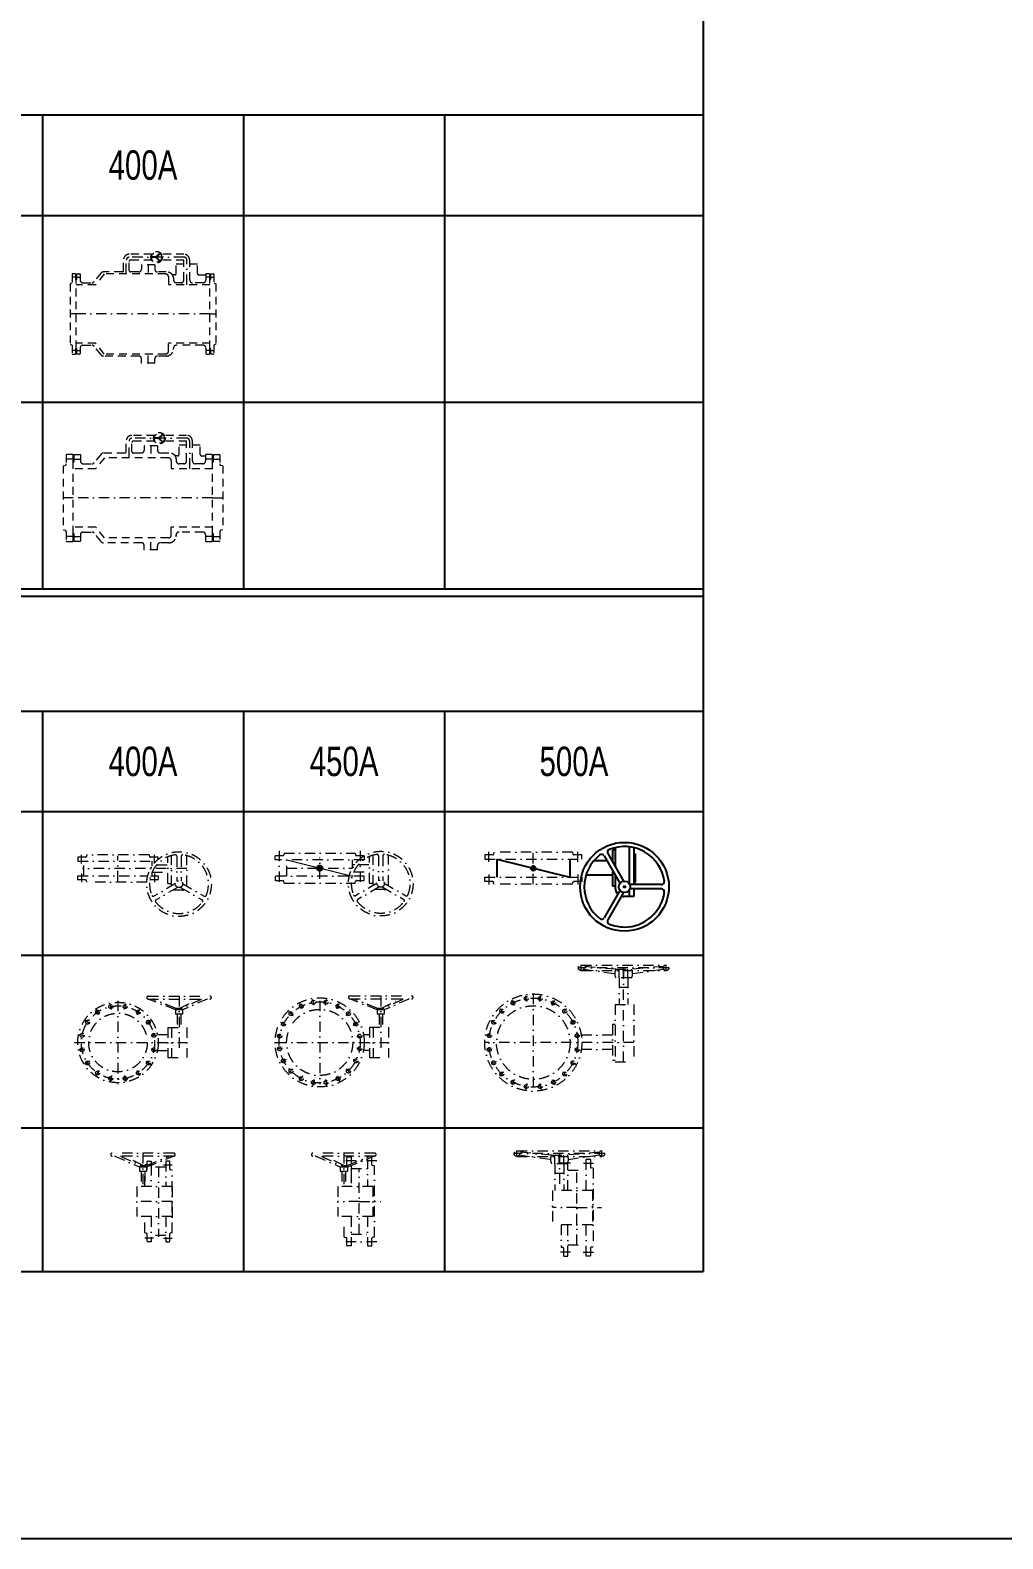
# Model space of a CAD drawing. Extents: x 0 to 60630, y 0 to 46389.
# Drawn here: x 20259 to 27030, y 0 to 10500 of the extents above; entities that cross this region are included whole.
import ezdxf
from ezdxf.enums import TextEntityAlignment as Align

# ---------------------------------------------------------------- set-up
doc = ezdxf.new("R2010")
doc.units = 0
doc.header["$LTSCALE"] = 30
doc.header["$MEASUREMENT"] = 0
doc.linetypes.add('DGN Style 2', pattern=[3, 1.8, -1.2])
doc.linetypes.add('DGN Style 4', pattern=[4.8, 2.4, -1.2, 0, -1.2])
for name, color, linetype, lineweight in [('L(c)', 1, 'DGN Style 4', 5), ('L(hid)', 2, 'DGN Style 2', 5), ('L(line)', 7, 'Continuous', 5), ('L(txt)', 2, 'Continuous', 13)]:
    doc.layers.add(name, color=color, linetype=linetype, lineweight=lineweight)
doc.styles.add('Style-ENGINEERING', font='ENGINEERING.shx')

# ---------------------------------------------------------------- blocks, each defined once
blk = doc.blocks.new('*U79')
for p, q in [((-136, 256), (-136, 329)), ((60, 369), (-96, 369)), ((-96, 256), (-96, 319)), ((60, 329), (-86, 329)), ((88, 351), (60, 351)), ((88, 346), (60, 346)), ((92, 353), (116, 377)), ((92, 345), (116, 321)), ((98, 352), (119, 373)), ((98, 345), (119, 324)), ((285, 369), (129, 369)), ((285, 329), (129, 329)), ((285, 191), (285, 329)), ((325, 191), (325, 329)), ((-494, 231), (-494, 171)), ((-469, 234), (-491, 234)), ((-469, 234), (-469, 194)), ((-463, 234), (-441, 234)), ((-463, 234), (-463, 194)), ((-438, 231), (-438, 191)), ((-292, 239), (-340, 180)), ((-146, 246), (-276, 246)), ((-30, 246), (-86, 246)), ((-10, 296), (-10, 266)), ((82, 296), (-10, 296)), ((82, 296), (82, 266)), ((162, 246), (102, 246)), ((222, 226), (205, 226)), ((232, 236), (232, 301)), ((285, 301), (232, 301)), ((379, 301), (325, 301)), ((379, 236), (379, 301)), ((389, 226), (438, 226)), ((438, 231), (438, 191)), ((463, 234), (441, 234)), ((463, 234), (463, 194)), ((469, 234), (491, 234)), ((469, 234), (469, 194)), ((494, 231), (494, 171)), ((-494, 171), (-508, 164)), ((-508, 164), (-508, -256)), ((-466, -284), (-466, 191)), ((-466, -284), (-466, 191)), ((-418, 171), (-356, 171)), ((212, 206), (212, 201)), ((212, 201), (212, 191)), ((265, 171), (232, 171)), ((418, 171), (345, 171)), ((466, -284), (466, 191)), ((466, -284), (466, 191)), ((494, 171), (508, 164)), ((508, 164), (508, -256)), ((-508, -256), (-494, -263)), ((-494, -263), (-494, -323)), ((-469, -287), (-469, -326)), ((-463, -287), (-463, -326)), ((-438, -284), (-438, -323)), ((-418, -264), (-356, -264)), ((-292, -331), (-340, -272)), ((212, -294), (212, -284)), ((418, -264), (232, -264)), ((438, -284), (438, -323)), ((463, -287), (463, -326)), ((469, -287), (469, -326)), ((508, -256), (494, -263)), ((494, -263), (494, -323)), ((-491, -326), (-469, -326)), ((-441, -326), (-463, -326)), ((-30, -339), (-276, -339)), ((-10, -389), (-10, -359)), ((82, -389), (-10, -389)), ((82, -389), (82, -359)), ((162, -339), (102, -339)), ((441, -326), (463, -326)), ((491, -326), (469, -326))]:
    blk.add_line(p, q)
for radius in [40, 35]:
    blk.add_circle((95, 349), radius)
for centre, radius, start, end in [((-96, 329), 40, 90, 180), ((-86, 319), 10, 90, 180), ((88, 356), 5, 270, 315), ((88, 341), 5, 45, 90), ((102, 349), 5, 135, 225), ((285, 329), 40, 0, 90), ((-491, 231), 3, 90, 180), ((-441, 231), 3, 360, 90), ((-276, 226), 20, 90, 141.1175), ((-146, 256), 10, 270, 0), ((-86, 256), 10, 180, 270), ((-30, 266), 20, 270, 0), ((102, 266), 20, 180, 270), ((222, 236), 10, 270, 0), ((389, 236), 10, 180, 270), ((441, 231), 3, 90, 180), ((491, 231), 3, 360, 90), ((-466, 194), 3, 180, 270), ((-466, 194), 3, 270, 0), ((-418, 191), 20, 180, 270), ((-356, 191), 20, 270, 324.4816), ((232, 191), 20, 180, 270), ((265, 191), 20, 270, 0), ((345, 191), 20, 180, 270), ((418, 191), 20, 270, 0), ((466, 194), 3, 180, 270), ((466, 194), 3, 270, 0), ((-466, -287), 3, 90, 180), ((-466, -287), 3, 360, 90), ((-418, -284), 20, 90, 180), ((-356, -284), 20, 35.5184, 90), ((162, -289), 50, 270, 0), ((232, -284), 20, 90, 180), ((418, -284), 20, 0, 90), ((466, -287), 3, 90, 180), ((466, -287), 3, 360, 90), ((-491, -323), 3, 180, 270), ((-441, -323), 3, 270, 0), ((-276, -319), 20, 218.8825, 270), ((-30, -359), 20, 0, 90), ((102, -359), 20, 90, 180), ((441, -323), 3, 180, 270), ((491, -323), 3, 270, 0)]:
    blk.add_arc(centre, radius, start, end)
blk.add_ellipse((162, 206), major_axis=(-50, 0), ratio=0.8, start_param=3.141593, end_param=4.712389)
blk = doc.blocks.new('*U78')
at = {"layer": 'L(hid)'}
for p, q in [((-270, 232), (-330, 157)), ((158, 232), (-270, 232)), ((36, 296), (36, 232)), ((178, 212), (178, 157)), ((-330, 157), (-466, 157)), ((466, 157), (178, 157)), ((-330, -249), (-466, -249)), ((-270, -325), (-330, -249)), ((466, -249), (178, -249)), ((178, -305), (178, -249)), ((158, -325), (-270, -325)), ((36, -389), (36, -325))]:
    blk.add_line(p, q, dxfattribs=at)
for centre, start, end in [((158, 212), 0, 90), ((158, -305), 270, 0)]:
    blk.add_arc(centre, 20, start, end, dxfattribs=at)
blk.add_blockref('*U79', (0, 0))
blk = doc.blocks.new('*U107')
for p, q in [((-117, 276), (-117, 349)), ((79, 389), (-77, 389)), ((-77, 276), (-77, 339)), ((79, 349), (-67, 349)), ((9, 316), (9, 286)), ((101, 316), (9, 316)), ((107, 371), (79, 371)), ((107, 366), (79, 366)), ((101, 316), (101, 286)), ((111, 373), (135, 397)), ((111, 365), (135, 341)), ((117, 372), (138, 393)), ((117, 365), (138, 344)), ((304, 389), (148, 389)), ((304, 349), (148, 349)), ((251, 256), (251, 321)), ((304, 321), (251, 321)), ((304, 211), (304, 349)), ((344, 211), (344, 349)), ((398, 321), (344, 321)), ((398, 256), (398, 321)), ((-534, 253), (-534, 190)), ((-488, 256), (-531, 256)), ((-488, 256), (-488, 204)), ((-482, 256), (-436, 256)), ((-482, 256), (-482, 204)), ((-436, 256), (-436, 211)), ((-291, 259), (-339, 200)), ((-127, 266), (-275, 266)), ((-11, 266), (-67, 266)), ((181, 266), (121, 266)), ((241, 246), (224, 246)), ((231, 226), (231, 221)), ((231, 221), (231, 211)), ((408, 246), (436, 246)), ((436, 253), (436, 211)), ((482, 256), (439, 256)), ((482, 256), (482, 204)), ((488, 256), (531, 256)), ((488, 256), (488, 204)), ((534, 253), (534, 190)), ((-555, 177), (-542, 180)), ((-555, 177), (-555, -269)), ((-485, -294), (-485, 201)), ((-485, -294), (-485, 201)), ((-416, 191), (-355, 191)), ((284, 191), (251, 191)), ((416, 191), (364, 191)), ((485, -294), (485, 201)), ((485, -294), (485, 201)), ((555, 177), (542, 180)), ((555, 177), (555, -269)), ((-555, -269), (-542, -272)), ((-534, -282), (-534, -346)), ((-488, -297), (-488, -349)), ((-482, -297), (-482, -349)), ((-436, -304), (-436, -346)), ((-416, -284), (-355, -284)), ((-291, -351), (-339, -292)), ((231, -314), (231, -304)), ((231, -309), (231, -314)), ((416, -284), (251, -284)), ((436, -304), (436, -346)), ((482, -297), (482, -349)), ((488, -297), (488, -349)), ((534, -282), (534, -346)), ((555, -269), (542, -272)), ((-531, -349), (-488, -349)), ((-439, -349), (-482, -349)), ((-11, -359), (-275, -359)), ((9, -409), (9, -379)), ((101, -409), (9, -409)), ((101, -409), (101, -379)), ((181, -359), (121, -359)), ((439, -349), (482, -349)), ((531, -349), (488, -349))]:
    blk.add_line(p, q)
for radius in [40, 35]:
    blk.add_circle((114, 369), radius)
for centre, radius, start, end in [((-77, 349), 40, 90, 180), ((-67, 339), 10, 90, 180), ((107, 376), 5, 270, 315), ((107, 361), 5, 45, 90), ((121, 369), 5, 135, 225), ((304, 349), 40, 0, 90), ((-531, 253), 3, 90, 180), ((-416, 211), 20, 180, 270), ((-275, 246), 20, 90, 141.1175), ((-127, 276), 10, 270, 0), ((-67, 276), 10, 180, 270), ((-11, 286), 20, 270, 0), ((121, 286), 20, 180, 270), ((251, 211), 20, 180, 270), ((241, 256), 10, 270, 0), ((284, 211), 20, 270, 0), ((364, 211), 20, 180, 270), ((408, 256), 10, 180, 270), ((416, 211), 20, 270, 0), ((439, 253), 3, 90, 180), ((531, 253), 3, 0, 90), ((-544, 190), 10, 283.3925, 360), ((-485, 204), 3, 180, 270), ((-485, 204), 3, 270, 0), ((-355, 211), 20, 270, 324.4816), ((485, 204), 3, 180, 270), ((485, 204), 3, 270, 0), ((544, 190), 10, 180, 256.6075), ((-544, -282), 10, 0, 76.6075), ((-485, -297), 3, 90, 180), ((-485, -297), 3, 360, 90), ((-416, -304), 20, 90, 180), ((-355, -304), 20, 35.5184, 90), ((181, -309), 50, 270, 0), ((251, -304), 20, 90, 180), ((416, -304), 20, 0, 90), ((485, -297), 3, 90, 180), ((485, -297), 3, 360, 90), ((544, -282), 10, 103.3925, 180), ((-531, -346), 3, 180, 270), ((-439, -346), 3, 270, 0), ((-275, -339), 20, 218.8825, 270), ((-11, -379), 20, 0, 90), ((121, -379), 20, 90, 180), ((439, -346), 3, 180, 270), ((531, -346), 3, 270, 0)]:
    blk.add_arc(centre, radius, start, end)
blk.add_ellipse((181, 226), major_axis=(-50, 0), ratio=0.8, start_param=3.141593, end_param=4.712389)
blk = doc.blocks.new('*U106')
at = {"layer": 'L(hid)'}
for p, q in [((55, 316), (55, 232)), ((-269, 232), (-329, 157)), ((177, 232), (-269, 232)), ((197, 212), (197, 157)), ((-329, 157), (-485, 157)), ((485, 157), (197, 157)), ((-329, -249), (-485, -249)), ((-269, -325), (-329, -249)), ((485, -249), (197, -249)), ((197, -305), (197, -249)), ((177, -325), (-269, -325)), ((55, -409), (55, -325))]:
    blk.add_line(p, q, dxfattribs=at)
for centre, start, end in [((177, 212), 0, 90), ((177, -305), 270, 0)]:
    blk.add_arc(centre, 20, start, end, dxfattribs=at)
blk.add_blockref('*U107', (0, 0))
blk = doc.blocks.new('*U655')
for p, q in [((-296, 365), (296, 365)), ((-296, 327), (296, 327)), ((-55, 336), (-280, 356)), ((-280, 337), (-63, 306)), ((-55, 336), (55, 336)), ((-31, 276), (-31, 336)), ((-2, 276), (-2, 336)), ((2, 276), (2, 336)), ((30, 276), (30, 336)), ((280, 356), (55, 336)), ((62, 306), (280, 337)), ((55, 276), (-55, 276)), ((-31, 276), (-31, 89)), ((-31, 210), (30, 210)), ((30, 276), (30, 89)), ((59, 89), (59, 285)), ((59, 230), (186, 230)), ((186, 308), (213, 308)), ((186, 89), (186, 308)), ((216, 305), (216, 252)), ((234, 244), (221, 247)), ((234, 244), (234, -304)), ((230, 89), (-48, 89)), ((-48, 89), (-48, -149)), ((230, 89), (230, -149)), ((230, -149), (-48, -149)), ((11, -149), (11, -304)), ((59, -367), (59, -149)), ((186, -367), (186, -149)), ((11, -304), (24, -306)), ((29, -312), (29, -364)), ((59, -289), (186, -289)), ((216, -312), (216, -364)), ((234, -304), (221, -306)), ((32, -367), (59, -367)), ((213, -367), (186, -367))]:
    blk.add_line(p, q)
for centre in [(-296, 346), (296, 346)]:
    blk.add_circle(centre, 19)
for centre, radius, start, end in [((0, 306), 62.5, 151.3146, 208.6854), ((0, 306), 62.5, 331.3146, 28.6854), ((213, 305), 3, 0, 90), ((222, 252), 6, 180, 260.5377), ((23, -312), 6, 360, 80.5377), ((222, -312), 6, 99.4623, 180), ((32, -364), 3, 180, 270), ((213, -364), 3, 270, 0)]:
    blk.add_arc(centre, radius, start, end)
at = {"layer": 'L(c)'}
for p, q in [((317, 346), (-317, 346)), ((-296, 325), (-296, 367)), ((0, 351), (0, 89)), ((296, 325), (296, 367)), ((78, 280), (8, 280)), ((122, -289), (122, 230)), ((167, 280), (237, 280)), ((122, -30), (-48, -30)), ((122, -30), (293, -30)), ((78, -340), (8, -340)), ((166, -340), (236, -340))]:
    blk.add_line(p, q, dxfattribs=at)
blk = doc.blocks.new('*U657')
for centre, radius in [((0, 0), 338), ((-49, 306), 13.5), ((48, 306), 13.5), ((0, 0), 256), ((-219, 219), 13.5), ((-141, 276), 13.5), ((141, 276), 13.5), ((219, 219), 13.5), ((-276, 141), 13.5), ((276, 141), 13.5), ((-306, 48), 13.5), ((306, 48), 13.5), ((-306, -49), 13.5), ((306, -49), 13.5), ((-276, -141), 13.5), ((-219, -219), 13.5), ((219, -219), 13.5), ((276, -141), 13.5), ((-141, -276), 13.5), ((-49, -306), 13.5), ((48, -306), 13.5), ((141, -276), 13.5)]:
    blk.add_circle(centre, radius)
at = {"layer": 'L(c)'}
for p, q in [((-45, 286), (-52, 326)), ((45, 286), (52, 326)), ((-205, 205), (-234, 234)), ((-131, 258), (-150, 294)), ((131, 258), (150, 294)), ((205, 205), (234, 234)), ((-258, 131), (-294, 150)), ((258, 131), (294, 150)), ((-286, 45), (-326, 52)), ((286, 45), (326, 52)), ((-286, -45), (-326, -52)), ((286, -45), (326, -52)), ((-258, -131), (-294, -150)), ((-205, -205), (-234, -234)), ((205, -205), (234, -234)), ((258, -131), (294, -150)), ((-131, -258), (-150, -294)), ((-45, -286), (-52, -326)), ((45, -286), (52, -326)), ((131, -258), (150, -294))]:
    blk.add_line(p, q, dxfattribs=at)
blk.add_circle((0, 0), 310, dxfattribs=at)
blk = doc.blocks.new('*U656')
for p, q in [((29, 437), (621, 437)), ((270, 408), (45, 428)), ((604, 428), (380, 408)), ((29, 399), (621, 399)), ((45, 409), (262, 378)), ((270, 408), (380, 408)), ((380, 348), (270, 348)), ((294, 348), (294, 408)), ((294, 348), (294, 162)), ((323, 348), (323, 408)), ((327, 348), (327, 408)), ((355, 348), (355, 408)), ((355, 348), (355, 162)), ((387, 378), (604, 409)), ((294, 283), (355, 283)), ((267, 162), (267, -236)), ((267, 162), (395, 162)), ((395, 162), (395, -236)), ((247, 24), (247, -226)), ((267, 24), (247, 24)), ((247, -51), (29, -51)), ((247, -151), (29, -151)), ((267, -226), (247, -226)), ((267, -236), (395, -236))]:
    blk.add_line(p, q)
for centre in [(29, 418), (621, 418)]:
    blk.add_circle(centre, 19)
for start, end in [(151.3146, 208.6854), (331.3146, 28.6854)]:
    blk.add_arc((325, 378), 62.5, start, end)
at = {"layer": 'L(c)'}
for p, q in [((29, 397), (29, 439)), ((325, -236), (325, 437)), ((621, 397), (621, 439)), ((642, 418), (8, 418)), ((-304, 236), (-304, -439)), ((395, -102), (-642, -102))]:
    blk.add_line(p, q, dxfattribs=at)
blk.add_blockref('*U657', (-304, -102), dxfattribs=at)
blk = doc.blocks.new('*U659')
for p, q in [((-15, 337), (-15, -338)), ((12, 337), (-15, 337)), ((15, 282), (15, 334)), ((33, 274), (20, 276)), ((33, -274), (33, 274)), ((15, -335), (15, -282)), ((33, -274), (20, -276)), ((-15, -338), (12, -338))]:
    blk.add_line(p, q)
for centre, radius, start, end in [((12, 334), 3, 0, 90), ((21, 282), 6, 180, 260.5377), ((21, -282), 6, 99.4623, 180), ((12, -335), 3, 270, 0)]:
    blk.add_arc(centre, radius, start, end)
at = {"layer": 'L(c)'}
for p, q in [((-35, 310), (35, 310)), ((-35, -310), (35, -310))]:
    blk.add_line(p, q, dxfattribs=at)
blk = doc.blocks.new('*U660')
for p, q in [((-15, 337), (-15, -338)), ((12, 337), (-15, 337)), ((15, 282), (15, 334)), ((33, 274), (20, 276)), ((33, -274), (33, 274)), ((15, -335), (15, -282)), ((33, -274), (20, -276)), ((-15, -338), (12, -338))]:
    blk.add_line(p, q)
for centre, radius, start, end in [((12, 334), 3, 0, 90), ((21, 282), 6, 180, 260.5377), ((21, -282), 6, 99.4623, 180), ((12, -335), 3, 270, 0)]:
    blk.add_arc(centre, radius, start, end)
at = {"layer": 'L(c)'}
for p, q in [((-35, 310), (35, 310)), ((-35, -310), (35, -310))]:
    blk.add_line(p, q, dxfattribs=at)
blk = doc.blocks.new('*U658')
blk.add_hatch(color=256).paths.add_polyline_path([(-303, 144, 1), (-303, 114, 1)])
for p, q in [((190, 216), (300, 25)), ((216, 231), (326, 40)), ((268, 255), (248, 255)), ((248, 255), (248, 176)), ((268, 273), (268, 141)), ((364, 278), (364, 24)), ((396, 273), (396, 15)), ((406, 230), (396, 230)), ((406, 230), (406, 30)), ((-557, 193), (-557, 66)), ((-557, 193), (-49, 66)), ((-49, 193), (-49, 66)), ((210, 180), (117, 180)), ((248, 180), (245, 180)), ((248, 116), (248, 5)), ((248, 80), (63, 80)), ((268, 5), (248, 5)), ((268, 81), (268, -8)), ((589, 15), (369, 15)), ((406, 30), (396, 30)), ((300, -25), (190, -216)), ((326, -40), (216, -231)), ((396, -68), (328, -68)), ((364, -24), (364, -68)), ((589, -15), (369, -15)), ((396, -15), (396, -68))]:
    blk.add_line(p, q)
at = {"flags": 128}
blk.add_lwpolyline([(-303, 144, 1), (-303, 114, 1)], format="xyb", close=True, dxfattribs=at)
for points in [[(372, 0), (372, 0)], [(637, 0), (637, 0)]]:
    blk.add_lwpolyline(points, dxfattribs=at)
for centre, radius in [((332, 0), 309), ((-303, 129), 15), ((332, 0), 40), ((332, 0), 5.49)]:
    blk.add_circle(centre, radius)
for centre, radius, start, end in [((332, 0), 280, 127.7363, 232.2637), ((172, 206), 20, 30, 127.7363), ((233, 241), 20, 112.2636, 210), ((332, 0), 280, 7.7364, 112.2636), ((589, 35), 20, 270, 7.7364), ((328, -8), 60, 180, 224.9936), ((328, -8), 60, 253.9499, 270), ((332, 0), 280, 270, 352.2636), ((589, -35), 20, 352.2636, 90), ((172, -206), 20, 232.2637, 330), ((233, -241), 20, 150, 247.7364), ((332, 0), 280, 247.7364, 270)]:
    blk.add_arc(centre, radius, start, end)
at = {"layer": 'L(c)'}
blk.add_line((-303, 18), (-303, 241), dxfattribs=at)
at = {"layer": 'L(c)', "rotation": 90}
blk.add_blockref('*U659', (-303, 208), dxfattribs=at)
at = {"layer": 'L(c)', "extrusion": (0, 0, -1), "rotation": 270}
blk.add_blockref('*U660', (303, 51), dxfattribs=at)
blk = doc.blocks.new('*U661')
blk.add_hatch(color=256).paths.add_polyline_path([(-145, 106, 1), (-195, 106, 1)], flags=16)
for p, q in [((-418, 211), (-420, 198)), ((-418, 211), (78, 211)), ((78, 211), (80, 198)), ((-480, 163), (-480, 190)), ((140, 163), (-480, 163)), ((-477, 193), (-426, 193)), ((-399, 49), (-399, 163)), ((58, 107), (58, 163)), ((58, 132), (75, 132)), ((86, 193), (137, 193)), ((100, 132), (177, 132)), ((140, 190), (140, 163)), ((177, 1), (177, 187)), ((202, -15), (202, 196)), ((240, 191), (240, 18)), ((270, 191), (270, 18)), ((309, -14), (309, 196)), ((-480, 49), (-480, 22)), ((29, 49), (-480, 49)), ((-477, 19), (-426, 19)), ((-418, 1), (-420, 14)), ((-418, 1), (29, 1)), ((140, 49), (29, 49)), ((29, 1), (78, 1)), ((58, 49), (58, 55)), ((67, 80), (177, 80)), ((78, 1), (80, 14)), ((78, 1), (80, 14)), ((230, 1), (80, -86)), ((86, 19), (137, 19)), ((86, 19), (137, 19)), ((140, 22), (140, 49)), ((140, 22), (140, 49)), ((177, 1), (202, 1)), ((280, 1), (430, -86)), ((245, -25), (95, -112)), ((279, -44), (213, -44)), ((265, -25), (415, -112))]:
    blk.add_line(p, q)
for radius in [225, 25]:
    blk.add_circle((255, -2), radius)
for centre, radius, start, end in [((-477, 190), 3, 90, 180), ((-426, 199), 6, 270, 350.5377), ((255, -2), 205, 97.3659, 202.6341), ((86, 199), 6, 189.4623, 270), ((137, 190), 3, 0, 90), ((230, 191), 10, 0, 97.3659), ((280, 191), 10, 82.6341, 180), ((255, -2), 205, 337.3659, 82.6341), ((-477, 22), 3, 180, 270), ((-477, 22), 3, 180, 270), ((-426, 13), 6, 9.4623, 90), ((86, 13), 6, 90, 170.5377), ((86, 13), 6, 90, 170.5377), ((137, 22), 3, 270, 0), ((137, 22), 3, 270, 0), ((75, -77), 10, 202.6341, 300), ((279, -14), 30, 270, 296.3863), ((435, -77), 10, 240, 337.3659), ((100, -121), 10, 120, 217.3659), ((255, -2), 205, 217.3659, 322.6341), ((410, -121), 10, 322.6341, 60)]:
    blk.add_arc(centre, radius, start, end)
at = {"layer": 'L(c)'}
for p, q in [((-453, 227), (-453, -18)), ((112, 227), (112, -18)), ((-399, 106), (58, 106)), ((-170, 32), (-170, 179))]:
    blk.add_line(p, q, dxfattribs=at)
at = {"layer": 'L(line)'}
blk.add_line((-399, 163), (58, 49), dxfattribs=at)
blk = doc.blocks.new('*U663')
for centre, radius in [((0, 0), 310), ((0, 0), 230), ((-200, 200), 13.5), ((-128, 252), 13.5), ((-44, 279), 13.5), ((44, 279), 13.5), ((128, 252), 13.5), ((200, 200), 13.5), ((-252, 128), 13.5), ((252, 128), 13.5), ((-279, 44), 13.5), ((279, 44), 13.5), ((-279, -44), 13.5), ((279, -44), 13.5), ((-252, -128), 13.5), ((-200, -200), 13.5), ((200, -200), 13.5), ((252, -128), 13.5), ((-128, -252), 13.5), ((-44, -279), 13.5), ((44, -279), 13.5), ((128, -252), 13.5)]:
    blk.add_circle(centre, radius)
at = {"layer": 'L(c)'}
for p, q in [((-185, 185), (-214, 214)), ((-119, 233), (-138, 270)), ((-41, 259), (-47, 299)), ((41, 259), (47, 299)), ((119, 233), (138, 270)), ((185, 185), (214, 214)), ((-233, 119), (-270, 138)), ((233, 119), (270, 138)), ((-259, 41), (-299, 47)), ((259, 41), (299, 47)), ((-259, -41), (-299, -47)), ((259, -41), (299, -47)), ((-233, -119), (-270, -138)), ((-185, -185), (-214, -214)), ((185, -185), (214, -214)), ((233, -119), (270, -138)), ((-119, -233), (-138, -270)), ((-41, -259), (-47, -299)), ((41, -259), (47, -299)), ((119, -233), (138, -270))]:
    blk.add_line(p, q, dxfattribs=at)
blk.add_circle((0, 0), 282, dxfattribs=at)
blk = doc.blocks.new('*U662')
for p, q in [((40, 317), (470, 317)), ((40, 297), (470, 297)), ((230, 221), (40, 297)), ((228, 233), (77, 293)), ((230, 221), (230, 191)), ((280, 221), (230, 221)), ((253, 231), (234, 231)), ((408, 293), (250, 221)), ((260, 233), (388, 297)), ((450, 296), (280, 221)), ((280, 221), (280, 191)), ((280, 191), (230, 191)), ((243, 191), (243, 99)), ((268, 191), (268, 99)), ((135, 49), (177, 49)), ((177, 99), (309, 99)), ((177, 99), (177, -111)), ((202, 99), (202, -111)), ((309, 99), (309, -111)), ((135, -61), (177, -61)), ((177, -111), (309, -111))]:
    blk.add_line(p, q)
for centre, radius, start, end in [((40, 307), 10, 90, 270), ((470, 307), 10, 270, 90), ((78, 295), 2, 90, 248.2542), ((234, 246), 15, 248.2544, 270), ((253, 246), 15, 270, 296.3173), ((407, 295), 2, 294.3435, 90), ((454, 287), 10, 90, 113.6123)]:
    blk.add_arc(centre, radius, start, end)
at = {"layer": 'L(c)'}
for p, q in [((255, 317), (255, -111)), ((-170, 284), (-170, -296)), ((-473, -6), (309, -6))]:
    blk.add_line(p, q, dxfattribs=at)
blk.add_blockref('*U663', (-170, -6), dxfattribs=at)
blk = doc.blocks.new('*U664')
for p, q in [((199, 323), (-231, 323)), ((199, 303), (-231, 303)), ((-211, 302), (-41, 228)), ((-169, 299), (-12, 228)), ((-21, 239), (-149, 303)), ((-41, 228), (-41, 198)), ((-41, 228), (9, 228)), ((-14, 238), (5, 238)), ((5, 243), (5, 294)), ((8, 297), (35, 297)), ((9, 228), (196, 302)), ((9, 228), (9, 198)), ((11, 239), (161, 299)), ((35, 297), (35, 248)), ((35, 238), (35, 186)), ((35, 216), (149, 216)), ((149, 297), (149, 294)), ((157, 297), (149, 297)), ((149, 283), (149, 92)), ((179, 243), (179, 294)), ((197, 235), (184, 237)), ((197, -261), (197, 235)), ((-41, 198), (9, 198)), ((-29, 198), (-29, 92)), ((-4, 198), (-4, 92)), ((35, 186), (35, 92)), ((187, 92), (-58, 92)), ((-58, 92), (-58, -118)), ((187, 92), (187, -118)), ((187, -118), (-58, -118)), ((-13, -261), (-13, -118)), ((35, -118), (35, -323)), ((149, -118), (149, -323)), ((-13, -261), (-1, -263)), ((5, -320), (5, -269)), ((35, -241), (149, -241)), ((179, -320), (179, -269)), ((197, -261), (184, -263)), ((35, -323), (8, -323)), ((149, -323), (176, -323))]:
    blk.add_line(p, q)
for centre, radius, start, end in [((-231, 313), 10, 90, 270), ((199, 313), 10, 270, 90), ((-215, 293), 10, 66.3877, 90), ((-168, 301), 2, 90, 245.6565), ((-14, 253), 15, 243.6827, 270), ((-1, 243), 6, 290.9659, 0), ((8, 294), 3, 90, 180), ((5, 253), 15, 270, 291.7456), ((161, 301), 2, 291.7458, 90), ((176, 294), 3, 0, 10.9248), ((185, 243), 6, 180, 260.5377), ((202, 288), 15, 97.9664, 111.5431), ((-1, -269), 6, 0, 80.5377), ((185, -269), 6, 99.4623, 180), ((8, -320), 3, 180, 270), ((8, -320), 3, 180, 270), ((176, -320), 3, 270, 0)]:
    blk.add_arc(centre, radius, start, end)
at = {"layer": 'L(c)'}
for p, q in [((-16, 323), (-16, 92)), ((213, 270), (-32, 270)), ((92, -241), (92, 216)), ((92, -13), (-58, -13)), ((92, -13), (242, -13)), ((213, -295), (-32, -295))]:
    blk.add_line(p, q, dxfattribs=at)
blk = doc.blocks.new('*U665')
for p, q in [((215, 308), (-215, 308)), ((215, 288), (-215, 288)), ((-195, 287), (-25, 213)), ((-153, 284), (5, 213)), ((-4, 224), (-133, 288)), ((-25, 213), (-25, 183)), ((-25, 213), (25, 213)), ((2, 223), (22, 223)), ((25, 213), (213, 287)), ((25, 213), (25, 183)), ((27, 224), (178, 284)), ((29, 225), (29, 249)), ((29, 198), (29, 214)), ((32, 252), (57, 252)), ((57, 252), (57, 236)), ((57, 225), (57, 77)), ((184, 252), (159, 252)), ((159, 252), (159, 77)), ((187, 198), (187, 249)), ((-25, 183), (25, 183)), ((-13, 183), (-13, 77)), ((12, 183), (12, 77)), ((13, 77), (13, 183)), ((159, 210), (57, 210)), ((203, 190), (192, 192)), ((203, -246), (203, 190)), ((203, 77), (-42, 77)), ((-42, 77), (-42, -133)), ((203, 77), (203, -133)), ((203, -133), (-42, -133)), ((13, -246), (13, -133)), ((57, -133), (57, -308)), ((159, -133), (159, -308)), ((13, -246), (24, -248)), ((29, -305), (29, -254)), ((57, -308), (32, -308)), ((159, -265), (57, -265)), ((159, -308), (184, -308)), ((187, -305), (187, -254)), ((203, -246), (192, -248))]:
    blk.add_line(p, q)
for centre, radius, start, end in [((-215, 298), 10, 90, 270), ((-199, 278), 10, 66.3877, 90), ((-152, 286), 2, 90, 245.6565), ((2, 238), 15, 243.6827, 270), ((22, 238), 15, 270, 291.7456), ((32, 249), 3, 90, 180), ((177, 286), 2, 291.7458, 90), ((184, 249), 3, 0, 90), ((218, 273), 15, 97.9664, 111.5431), ((215, 298), 10, 270, 90), ((23, 198), 6, 289.4712, 0), ((193, 198), 6, 180, 259.3803), ((23, -254), 6, 0, 79.3803), ((32, -305), 3, 180, 270), ((184, -305), 3, 270, 0), ((193, -254), 6, 100.6197, 180)]:
    blk.add_arc(centre, radius, start, end)
at = {"layer": 'L(c)'}
for p, q in [((0, 308), (0, 77)), ((73, 227), (13, 227)), ((108, 214), (108, -275)), ((143, 227), (203, 227)), ((203, -28), (-42, -28)), ((73, -283), (13, -283)), ((143, -283), (203, -283))]:
    blk.add_line(p, q, dxfattribs=at)
blk = doc.blocks.new('*U667')
for centre, radius in [((0, 0), 280), ((-142, 212), 13.5), ((-50, 250), 13.5), ((50, 250), 13.5), ((142, 212), 13.5), ((-212, 142), 13.5), ((0, 0), 204), ((212, 142), 13.5), ((-250, 50), 13.5), ((250, 50), 13.5), ((-250, -50), 13.5), ((250, -50), 13.5), ((-212, -142), 13.5), ((-142, -212), 13.5), ((142, -212), 13.5), ((212, -142), 13.5), ((-50, -250), 13.5), ((50, -250), 13.5)]:
    blk.add_circle(centre, radius)
at = {"layer": 'L(c)'}
for p, q in [((-130, 195), (-153, 229)), ((-46, 230), (-54, 270)), ((46, 230), (54, 270)), ((130, 195), (153, 229)), ((-195, 130), (-229, 153)), ((195, 130), (229, 153)), ((-230, 46), (-270, 54)), ((230, 46), (270, 54)), ((-230, -46), (-270, -54)), ((230, -46), (270, -54)), ((-195, -130), (-229, -153)), ((-130, -195), (-153, -229)), ((130, -195), (153, -229)), ((195, -130), (229, -153)), ((-46, -230), (-54, -270)), ((46, -230), (54, -270))]:
    blk.add_line(p, q, dxfattribs=at)
blk.add_circle((0, 0), 255, dxfattribs=at)
blk = doc.blocks.new('*U666')
for p, q in [((36, 306), (466, 306)), ((36, 286), (466, 286)), ((226, 211), (36, 286)), ((224, 223), (74, 283)), ((226, 211), (226, 181)), ((276, 211), (226, 211)), ((249, 221), (230, 221)), ((404, 283), (246, 211)), ((256, 223), (384, 286)), ((446, 286), (276, 211)), ((276, 211), (276, 181)), ((276, 181), (226, 181)), ((239, 181), (239, 88)), ((264, 181), (264, 88)), ((101, 38), (173, 38)), ((173, 88), (305, 88)), ((173, 88), (173, -122)), ((198, 88), (198, -122)), ((305, 88), (305, -122)), ((101, -72), (173, -72)), ((173, -122), (305, -122))]:
    blk.add_line(p, q)
for centre, radius, start, end in [((36, 296), 10, 90, 270), ((74, 284), 2, 90, 248.2542), ((230, 236), 15, 248.2544, 270), ((249, 236), 15, 270, 296.3173), ((403, 284), 2, 294.3435, 90), ((450, 276), 10, 90, 113.6123), ((466, 296), 10, 270, 90)]:
    blk.add_arc(centre, radius, start, end)
at = {"layer": 'L(c)'}
for p, q in [((-174, 273), (-174, -307)), ((251, 306), (251, -122)), ((-477, -17), (305, -17))]:
    blk.add_line(p, q, dxfattribs=at)
blk.add_blockref('*U667', (-174, -17), dxfattribs=at)
blk = doc.blocks.new('*U668')
for p, q in [((-465, 184), (-465, 159)), ((-465, 159), (81, 159)), ((-411, 187), (-462, 187)), ((-423, 57), (-423, 159)), ((-403, 203), (-405, 192)), ((33, 203), (-403, 203)), ((33, 203), (35, 192)), ((92, 187), (41, 187)), ((52, 124), (52, 159)), ((85, 134), (162, 134)), ((95, 172), (95, 184)), ((162, 3), (162, 190)), ((187, -13), (187, 198)), ((225, 193), (225, 20)), ((255, 193), (255, 20)), ((294, -12), (294, 198)), ((-465, 32), (-465, 57)), ((-465, 57), (23, 57)), ((-411, 29), (-462, 29)), ((-403, 13), (-405, 24)), ((16, 13), (-403, 13)), ((92, 29), (41, 29)), ((43, 57), (95, 57)), ((52, 82), (162, 82)), ((52, 57), (52, 82)), ((215, 3), (65, -84)), ((95, 57), (95, 32)), ((162, 3), (187, 3)), ((265, 3), (415, -84)), ((230, -23), (80, -110)), ((264, -42), (197, -42)), ((250, -23), (400, -110))]:
    blk.add_line(p, q)
for radius in [225, 25]:
    blk.add_circle((240, 0), radius)
for centre, radius, start, end in [((-462, 184), 3, 90, 180), ((-411, 193), 6, 270, 349.3803), ((240, 0), 205, 97.3659, 202.6341), ((41, 193), 6, 190.6197, 270), ((92, 184), 3, 0, 90), ((215, 193), 10, 0, 97.3659), ((265, 193), 10, 82.6341, 180), ((240, 0), 205, 337.3659, 82.6341), ((-462, 32), 3, 180, 270), ((-411, 23), 6, 10.6197, 90), ((41, 23), 6, 90, 126.6931), ((92, 32), 3, 270, 0), ((60, -75), 10, 202.6341, 300), ((264, -12), 30, 270, 296.3863), ((420, -75), 10, 240, 337.3659), ((85, -118), 10, 120, 217.3659), ((240, 0), 205, 217.3659, 322.6341), ((395, -118), 10, 322.6341, 60)]:
    blk.add_arc(centre, radius, start, end)
at = {"layer": 'L(c)'}
for p, q in [((-440, 143), (-440, 203)), ((294, 108), (-433, 108)), ((-185, 19), (-185, 197)), ((70, 143), (70, 203)), ((-440, 73), (-440, 13)), ((70, 73), (70, 13))]:
    blk.add_line(p, q, dxfattribs=at)

msp = doc.modelspace()

# ---------------------------------------------------------------- linework, layer by layer
for p, q in [((24944, 44389), (24944, 1861)), ((3444, 9911), (24944, 9911)), ((20344, 9911), (20344, 6611)), ((21744, 9911), (21744, 6611)), ((23144, 9911), (23144, 6611)), ((3444, 9211), (24944, 9211)), ((3444, 7911), (24944, 7911)), ((3444, 6611), (24944, 6611)), ((3444, 6561), (24944, 6561)), ((3444, 5761), (24944, 5761)), ((20344, 5761), (20344, 1861)), ((21744, 5761), (21744, 1861)), ((23144, 5761), (23144, 1861)), ((3444, 5061), (24944, 5061)), ((3444, 4061), (24944, 4061)), ((3444, 2861), (24944, 2861)), ((3444, 1861), (24944, 1861))]:
    msp.add_line(p, q)
at = {"flags": 128}
msp.add_lwpolyline([(0, 46389), (60630, 46389), (60630, 0), (0, 0)], close=True, dxfattribs=at)
at = {"layer": 'L(c)'}
for p, q in [((20928, 8803), (20928, 8900)), ((21330, 8920), (20948, 8920)), ((21350, 8728), (21350, 8900)), ((20575, 8780), (20550, 8780)), ((20581, 8780), (20606, 8780)), ((21507, 8780), (21482, 8780)), ((21513, 8780), (21538, 8780)), ((20578, 8525), (20536, 8525)), ((21510, 8525), (20578, 8525)), ((21510, 8525), (21552, 8525)), ((20575, 8270), (20550, 8270)), ((20581, 8270), (20606, 8270)), ((21507, 8270), (21482, 8270)), ((21513, 8270), (21538, 8270)), ((20947, 7523), (20947, 7640)), ((21349, 7660), (20967, 7660)), ((21369, 7448), (21369, 7640)), ((20556, 7515), (20510, 7515)), ((20562, 7515), (20608, 7515)), ((21526, 7515), (21480, 7515)), ((21532, 7515), (21578, 7515)), ((20559, 7245), (20489, 7245)), ((21529, 7245), (20559, 7245)), ((21529, 7245), (21599, 7245)), ((20556, 6975), (20510, 6975)), ((20562, 6975), (20608, 6975)), ((21526, 6975), (21480, 6975)), ((21532, 6975), (21578, 6975))]:
    msp.add_line(p, q, dxfattribs=at)
for centre, start, end in [((20948, 8900), 90, 180), ((21330, 8900), 0, 90), ((20967, 7640), 90, 180), ((21349, 7640), 0, 90)]:
    msp.add_arc(centre, 20, start, end, dxfattribs=at)

# ---------------------------------------------------------------- block references
msp.add_blockref('*U658', (24064, 4538))
for name, p in [('*U668', (21055, 4557)), ('*U661', (22444, 4562)), ('*U656', (24065, 3556)), ('*U666', (21044, 3471)), ('*U662', (22444, 3461)), ('*U665', (21044, 2376)), ('*U664', (22458, 2361)), ('*U655', (23943, 2335))]:
    msp.add_blockref(name, p, dxfattribs=at)
at = {"layer": 'L(hid)'}
for name, p in [('*U78', (21044, 8571)), ('*U106', (21044, 7291))]:
    msp.add_blockref(name, p, dxfattribs=at)

# ---------------------------------------------------------------- texts
at = {"layer": 'L(txt)', "style": 'Style-ENGINEERING', "width": 0.75}
for s, p in [('400A', (21044, 9561)), ('400A', (21044, 5411)), ('450A', (22444, 5411)), ('500A', (24044, 5411))]:
    msp.add_text(s, height=204.8, dxfattribs=at).set_placement(p, align=Align.MIDDLE_CENTER)

doc.saveas('drawing.dxf')
